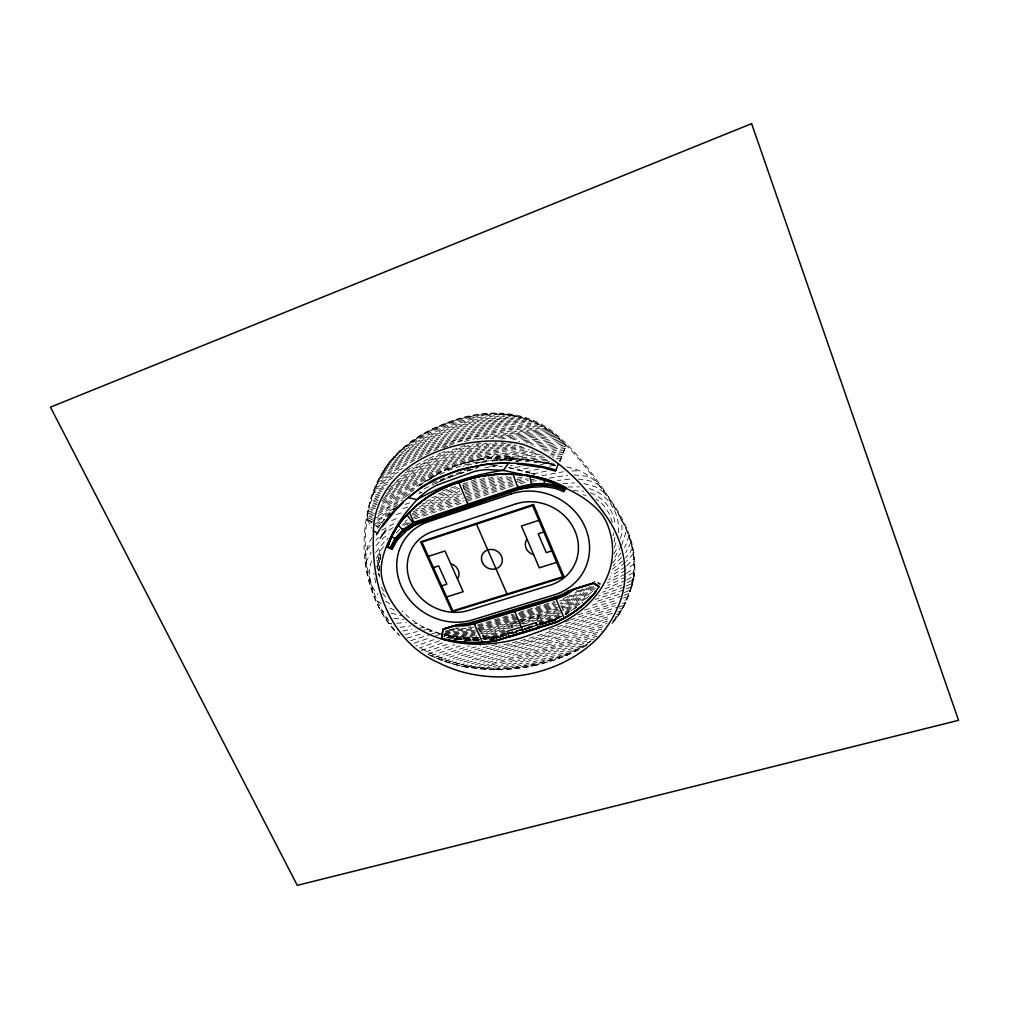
<?xml version="1.0" encoding="UTF-8"?>
<svg xmlns="http://www.w3.org/2000/svg" width="1009" height="1009" viewBox="0 0 1009 1009"><rect width="100%" height="100%" fill="white"/><g stroke="black" fill="none" stroke-linecap="round" stroke-linejoin="round"><path stroke-width="0.75" stroke-dasharray="5 3.75" d="M618.265 532.853C620.712 513.127 607.077 492.228 587.263 488.205M566.856 467.129C597.442 471.947 611.391 500.855 624.457 525.172C641.043 556.64 634.737 597.202 611.731 623.839M614.872 537.305L613.724 544.179M613.043 535.829L613.422 532.979M379.699 565.544L379.561 574.865M377.215 567.008L381.036 554.446M632.492 583.215L634.232 573.263L630.209 591.476C640.69 562.77 630.272 531.68 614.191 507.287C596.306 480.561 577.627 453.482 552.516 432.975C503.567 395.667 430.515 418.634 391.404 459.864L402.629 448.576L398.378 452.549M628.758 535.438L626.652 543.637L624.483 547.446M631.357 587.755C640.728 559.629 630.234 529.738 614.695 505.976C596.861 479.313 578.22 452.297 553.172 431.852C505.32 395.187 434.286 417.045 394.796 456.118M620.472 538.453C622.73 531.693 622.313 524.201 620.522 517.365M631.811 586.292L624.521 605.047L619.841 613.068L611.467 624.155A136.064 113.828 22.9 0 0 624.483 605.022M614.418 547.509L616.764 540.067M630.978 542.325L625.731 552.667M559.97 461.655L566.087 445.751C537.381 410.991 487.208 406.261 447.618 423.452C404.319 435.749 370.517 473.839 367.011 519.156L371.98 528.312M554.509 622.301L556.047 618.542L561.092 616.196M559.604 461.075L566.087 445.751M365.876 562.265L371.072 552.213M628.834 595.108L624.975 603.559A135.748 113.651 22.9 0 1 612.892 621.43M539.865 625.694L542.035 620.636L539.273 615.187L510.655 623.827L508.851 627.611M537.078 620.194L539.273 615.187M376.42 558.381L379.825 551.431L385.097 544.683M495.003 641.207L497.475 636.124L504.601 633.98M372.245 537.469C360.024 554.963 367.932 575.849 373.406 594.074C378.905 609.638 387.355 624.558 399.804 635.607M632.441 548.076L629.351 553.752L625.567 557.889M633.513 553.827L626.463 561.231M613.939 553.966L618.353 545.957M614.733 557.485L620.876 546.626M621.645 545.264L625.63 533.206L625.567 527.606M371.577 561.017L369.382 568.168C369.13 577.741 370.858 587.579 377.921 594.793M375.613 552.516L385.602 540.282M509.898 461.088L512.736 456.61A141.828 127.235 26.2 0 0 491.143 457.43C467.583 460.419 443.985 467.722 424.537 481.671M386.207 466.713C357.363 513.455 357.615 580.036 391.29 624.306M377.656 528.325L380.532 524.163M594.137 581.398L595.045 581.487M599.914 583.984L597.832 582.861L599.977 584.249M598.602 583.997L599.207 583.152L600.153 583.757M389.197 462.639C353.844 512.017 354.651 590.606 398.832 634.497M509.52 460.974L512.736 456.61M367.162 549.64L369.017 547.282A123.363 108.606 28.6 0 1 371.993 544.015M381.427 523.066L396.196 506.304M388.2 463.787L392.387 458.729M593.506 586.406L584.64 595.108L573.869 602.171A74.25 67.717 26.5 0 1 562.505 606.888M612.501 563.11L620.939 553.134M591.791 586.494L583.316 594.654L573.062 601.326A72.925 66.493 26.5 0 1 561.143 606.207M594.112 587.629L585.321 596.079L574.689 603.004A75.587 68.94 26.5 0 1 562.341 608.036M595.272 588.209L594.679 588.878M590.076 586.544L581.991 594.187L572.242 600.494A71.589 65.27 26.5 0 1 561.281 605.059M375.966 545.667L383.117 538.188L389.096 533.711M396.449 532.853L399.526 529.422M621.418 557.422L613.119 565.91M594.087 589.546L593.481 590.202M587.263 587.768L579.734 594.427L571.422 599.661M592.863 590.845L592.233 591.488M386.788 539.55L388.263 538.062M591.615 592.119L583.896 598.64L575.508 603.836A76.911 70.163 26.5 0 1 562.934 608.957M625.353 562.303L617.357 569.202L611.126 573.049M584.173 589.117L570.602 598.816A68.915 62.835 26.5 0 1 560.045 603.218M626.602 565.746L633.791 559.062M633.904 564.107L626.728 569.24M582.521 588.991L569.782 597.984A67.578 61.612 26.5 0 1 560.134 602.07M375.487 508.095L368.562 510.365M378.173 515.662L398.542 504.021M382.247 522.057L375.462 525.248M419.567 485.632L423.679 482.302M589.054 596.092L588.373 596.672M579.153 590.341L568.962 597.139A66.241 60.376 26.5 0 1 558.822 601.377M612.173 569.404L622.414 561.206M587.667 597.24L586.973 597.795M577.262 590.328L576.404 591.009M586.633 598.06L576.316 604.668A78.248 71.374 26.5 0 1 563.527 609.877L522.511 622.25M381.881 500.729C425.13 475.491 470.749 450.266 521.918 446.546M382.398 502.091C425.848 476.16 472.187 451.326 523.797 447.504M382.916 503.453C427.097 476.727 474.646 451.414 527.48 448.664M389.386 512.597L379.409 518.563L374.881 519.875M390.016 513.871L377.555 520.72M625.58 566.692L610.432 576.353M625.542 570.085L617.849 575.269L608.742 579.671M626.475 573.352L633.639 568.382M633.362 572.645L627.321 576.089M404.849 521.514L407.245 519.9M402.011 525.147L409.124 520.341M403.941 525.563L408.632 522.385M429.557 479.363C456.863 460.154 491.724 455.45 524.251 459.347M591.16 640.917C554.937 664.426 509.343 672.953 466.927 665.436M388.591 491.169C425.748 468.668 465.553 448.753 509.154 442.964M582.836 602.159L581.726 602.877M392.4 478.329L375.663 486.01M571.788 610.483L571.447 610.495M383.37 487.36L373.696 491.257M384 488.596L373.09 492.985M377.48 499.14L370.58 501.637M378.224 500.426L370.177 503.377M385.173 496.012C425.205 472.187 467.697 449.749 514.867 444.767M379.851 508.145L418.294 486.098M380.406 509.532L414.081 489.983M396.663 480.65C423.805 464.594 452.297 449.989 483.261 443.001M394.078 508.372L382.651 515.132L374.78 518.285M401.014 476.652C424.121 463.093 448.337 451.061 474.243 443.91M406.463 496.05L410.159 493.805M410.31 468.441L406.854 470.32M586.216 645.255L579.658 649.064M586.696 645.016L572.645 652.646M405.101 472.868L441.21 454.227L464.998 445.335M372.006 517.466L367.289 519.358M373.444 518.676L369.168 520.669M568.672 612.4L566.566 613.636M373.784 520.53L371.06 521.981M375.26 523.785L384.341 519.32M580.213 603.786L579.456 604.227M570.047 595.26L568.786 595.953M566.263 613.623L565.053 614.216M419.454 485.443L422.935 483.475M565.507 614.241L567.008 613.195L565.91 613.535M579.065 604.441L577.123 605.501A79.572 72.598 26.5 0 1 564.119 610.786M569 612.085L565.166 614.153M625.971 576.833L607.923 585.359M626.93 579.759L632.845 576.467M625.277 574.171L607.368 582.874M393.006 527.619L382.398 534.228L377.984 538.213A123.363 108.606 28.6 0 0 375.966 540.055M375.588 506.291L368.966 508.612M404.319 446.81L421.699 437.805L448.248 426.366L473.675 418.785L496.857 413.766M399.867 450.657L422.14 439.016L448.526 427.639L473.826 420.072L502.949 413.917M396.55 453.899L422.569 440.227L448.816 428.913L473.99 421.358L507.893 414.308M378.186 513.669L402.351 500.123M436.594 483.097L440.328 481.104M402.73 468.239L378.034 480.625M427.942 459.07L411.773 467.596M393.724 456.863C422.771 440.592 453.18 425.962 486.174 419.921L511.941 414.888M391.278 459.625L405.769 451.881C430.793 437.767 457.695 426.857 485.922 421.308L515.637 415.519M398.328 472.162L377.215 482.428M561.483 616.222L560.474 616.739M561.092 616.222L555.959 618.757L537.999 624.155M411.004 441.841L434.324 430.528L447.971 425.104L473.183 417.612M406.072 496.302L388.995 506.657L378.842 511.563M578.523 649.733C532.689 673.217 475.592 677.493 428.674 654.538M381.667 530.28L397.142 521.905M560.159 617.495L559.15 618.013M389.285 462.122C429.002 438.31 472.843 422.418 518.777 416.263M387.443 464.531C428.648 439.81 474.091 423.238 521.804 417.02M559.957 617.004L557.914 618.025M559.856 617.256L558.734 618.013M394.052 476.021L376.407 484.232M559.352 617.508L558.33 618.013M394.557 483.185C424.411 465.792 455.551 449.61 489.706 442.762M439.962 474.482C475.491 456.257 517.579 456.787 555.707 465.401M557.712 618.517L556.577 619.274M557.397 618.265L537.885 624.407M557.296 618.517L539.273 624.205M557.195 618.769L556.161 619.274M437.729 454.466L440.845 452.978M385.854 466.789C428.371 441.387 475.088 424.045 524.352 417.852M384.442 468.945C428.207 442.888 476.198 424.978 526.9 418.697M383.029 471.089C428.056 444.553 477.143 425.811 529.258 419.567M571.334 653.264L556.073 659.445M388.188 482.025L375.007 487.763M390.483 486.906C423.591 467.684 458.086 449.409 496.214 442.674M424.94 433.479L447.693 423.83L473.524 416.187M621.847 585.094L602.575 592.207M627.068 582.672L632.302 580.251M626.223 586.166L631.546 583.707M630.789 587.15L625.076 589.42M429.115 458.452L435.888 455.362M625.744 580.415L603.609 589.407M421.409 492.405L418.785 493.552M436.039 475.201L381.175 505.547M441.538 480.561L449.926 477.093M391.631 520.594L398.58 517.617M432.281 483.223L444.414 478.026M382.398 472.855C428.232 445.852 478.203 426.794 531.276 420.488M386.661 484.446L387.393 484.118M388.553 489.605C424.158 468.491 461.731 448.967 503.163 442.661M424.146 488.835L444.401 479.199L463.623 472.086M551.633 621.658L555.139 620.157M380.872 474.987C427.866 447.479 478.934 427.803 533.294 421.409M379.851 476.904L426.921 452.373L451.603 441.665L486.061 431.751L535.312 422.33M386.371 484.623L374.352 489.504M386.51 493.527C425.306 470.963 466.057 449.358 511.374 443.884M449.421 445.347C478.052 433.946 508.826 430.364 538.831 424.284M380.355 493.287L372.018 496.441M623.713 589.962L595.159 599.434M624.457 592.497L629.83 590.366M628.872 593.582L623.663 595.411M565.015 622.061L568.95 620.51M443.645 447.706L447.807 446.066M442.156 452.461L444.994 451.351M570.299 619.993L592.397 612.148L615.049 605.652M624.899 586.784L598.514 595.966M451.931 476.362L444.326 479.288A83.785 78.273 55 0 0 436.443 483.147M530.343 460.445L521.653 462.992M539.02 461.264L531.693 463.825M396.461 514.603L403.096 512.257M539.777 465.111L548.038 462.627M451.086 476.677L478.14 467.432L464.771 471.657M378.842 478.808L427.362 453.583L451.893 442.951L485.972 433.088L537.078 423.301M382.058 491.143L372.548 494.713M459.171 473.726L475.466 468.1M405.013 504.349L409.553 502.999M570.148 610.987L565.317 612.614M383.067 498.295C425.155 474.268 469.046 450.014 518.412 445.499M469.198 468.945L445.776 477.459M578.031 614.771L616.827 602.701M549.161 630.045L588.07 615.793L617.13 607.431M425.949 651.877L449.573 643.465M427.879 654.122L454.681 644.701M431.209 655.711L460.331 645.836M434.551 657.25L469.45 645.911M443.468 636.225L446.243 635.216M439.495 640.829L419.366 648.055M437.919 658.65L460.899 650.755L480.612 645.71M421.232 650.565L443.569 642.506M441.311 660L466.196 651.637L498.585 644.083M433.857 639.668L415.948 645.974M447.845 637.852L452.108 636.338M473.208 417.6L488.671 414.094M376.849 526.294L379.598 525.336M584.526 610.092L617.76 599.951M466.94 667.113L531.857 647.929M471.127 667.769L603.168 628.683M475.403 668.399L602.108 631.029M442.547 490.954L458.401 485.543M462.715 484.068L477.219 479.098M414.119 643.174L428.762 638.167M435.598 635.834L441.059 633.967M622.225 595.903L588.991 606.207M623.499 598.085L627.737 596.634M444.805 661.185L471.808 652.407L513.543 642.506A491.787 449.875 65.4 0 0 536.826 635.947A529.435 481.659 67.9 0 0 550.056 631.571L597.303 615.238M624.886 600.229L626.576 599.649M448.324 662.32L473.713 654.059L529.624 639.883A655.245 583.555 74.1 0 0 550.952 633.11L585.674 621.002L612.337 613.384M451.843 663.468L473.978 656.115L530.066 641.497A843.928 725.219 79.6 0 0 551.847 634.636L587.553 622.553L611.063 615.969M468.012 462.072L494.158 454.857L529.208 449.661M463.282 466.726L464.09 466.448M437.956 494.069L457.191 487.511M463.106 485.493L489.05 476.626M431.612 497.79L459.145 488.394M463.497 486.906L492.846 476.904M425.924 501.271L459.511 489.832M463.888 488.331L497.967 476.727M421.85 504.197L459.89 491.257M464.279 489.756L505.862 475.617M419.391 506.581L460.293 492.682M464.67 491.181L507.691 476.563M415.607 509.406L462.16 493.603M465.061 492.619L512.484 476.513M413.085 511.803L461.088 495.52M465.452 494.044L511.349 478.48M412 513.707L461.479 496.945M467.331 494.965L511.702 479.943M412.378 515.107L463.32 497.878M466.234 496.895L513.518 480.902M619.034 594.402L595.436 601.78M479.931 668.879L491.534 665.07M414.22 516.028L463.711 499.304M466.625 498.32L513.858 482.365M413.148 517.932L464.102 500.729M467.016 499.745L512.736 484.32M414.976 518.853L464.493 502.154M467.407 501.183L514.552 485.291M484.698 669.27L550.889 649.165M379.813 495.305L371.476 498.156M407.649 507.111L399.45 509.545M555.896 659.495L536.599 665.019M379.132 497.059L370.984 499.896M455.475 664.502C505.194 649.531 555.215 635.393 604.782 619.816M459.272 665.385C500.54 651.801 543.132 642.519 584.097 627.8M463.068 666.268L607.002 623.512M491.547 665.07L596.344 634.434M489.743 669.535L551.431 650.755L594.238 638.924M454.693 638.697L458.956 637.297L477.509 638.129M467.129 462.362L467.999 462.084M516.103 461.592L521.804 459.814M410.562 640.74L429.229 634.775M495.179 669.648L544.053 654.639L590.126 641.875M501.095 669.572L544.646 656.178L587.616 644.373M507.792 669.232L582.42 647.526M564.964 444.591L549.11 449.055L541.051 449.762M565.961 446.066L548.669 450.758L543.574 450.884M565.179 448.11L548.228 452.473M564.397 450.153L547.773 454.189M475.844 463.572L480.044 462.236M563.602 452.196L550.044 455.122M562.82 454.239L551.948 456.156M562.038 456.282L552.957 457.455M561.256 458.313L555.757 459.082M559.718 460.596L560.462 460.356M515.347 668.589L576.063 650.956M496.743 669.661L525.058 667.264L554.319 658.549A31.456 27.495 21 0 1 555.467 658.221L567.525 654.955M406.98 638.155L420.955 633.955M430.654 634.333L436.355 632.567M547.95 643.048L603.155 626.639M505.37 459.562L498.358 461.454M622.276 603.496L625.265 602.575M623.903 605.463L618.555 607.027M547.925 643.061L531.907 647.917M477.446 625.05L513.329 614.128M519.269 612.312L554.597 601.553M478.077 625.946L513.959 615.036M518.412 613.674L555.202 602.487M478.72 626.841L514.577 615.931M519.03 614.582L554.332 603.849M477.875 628.178L515.195 616.84M519.66 615.49L556.4 604.328M517.314 617.294L478.506 629.074A68.801 61.435 31.5 0 1 466.65 631.483L456.409 631.823L445.991 630.638M520.278 616.398L555.53 605.703M479.149 629.957L556.136 606.623M518.55 619.097L479.792 630.839A71.412 63.781 31.5 0 1 467.482 633.337L456.446 633.677L445.209 632.302M521.514 618.202L558.204 607.09M557.334 608.452L480.423 631.735A72.711 64.954 31.5 0 1 479.691 631.949M519.786 620.901L481.066 632.618A74.023 66.127 31.5 0 1 480.309 632.832M521.287 620.459L557.939 609.373M558.532 610.294L481.697 633.501A75.322 67.3 31.5 0 1 468.718 636.124L456.207 636.427L444.023 634.762M521.022 622.704L482.327 634.384A76.621 68.461 31.5 0 1 481.558 634.611M558.267 612.551L482.97 635.266A77.933 69.634 31.5 0 1 482.176 635.493M377.606 502.558L369.773 505.131M377.038 504.298L369.37 506.871M520.77 624.949L483.601 636.137A79.232 70.807 31.5 0 1 471.241 638.747M523.747 624.054L564.725 611.706A80.909 73.821 26.5 0 0 576.77 606.926M505.042 630.764L483.172 637.335M537.52 620.976L562.391 613.497M484.862 637.902L505.66 631.647M537.62 621.973L562.984 614.405M505.307 632.82L490.828 637.171L497.361 636.351L506.417 633.627M539.172 622.654L561.811 615.843M539.159 623.612L556.047 618.542M507.931 633.173L516.974 630.461M527.518 627.295L536.498 624.596M506.291 633.879L496.68 636.679M507.804 633.425L525.903 628.002M527.404 627.548L536.384 624.848M506.177 634.131L497.122 636.856L483.248 638.293M507.691 633.69L525.79 628.254M527.291 627.8L537.784 624.659M506.051 634.396L496.996 637.108L486.805 638.281M507.565 633.942L537.671 624.912M539.172 624.457L555.644 619.513M505.484 634.775L496.869 637.36L487.713 638.445M511.222 633.059L534.556 626.059M540.559 624.256L555.543 619.766M505.358 635.039L496.743 637.612L487.587 638.697A127.815 115.821 33.1 0 1 482.706 639.025M511.096 633.311L534.455 626.312M540.446 624.508L555.442 620.018M505.244 635.292L496.63 637.877L487.461 638.962A118.658 107.295 32.5 0 1 484.219 639.227M512.421 633.135L518.159 631.42M525.336 629.263L534.341 626.564M541.846 624.319L555.341 620.27M503.68 635.973L495.936 638.205M513.732 632.958L518.046 631.672M525.222 629.515L532.727 627.27M540.231 625.012L544.734 623.663M546.235 623.221L555.24 620.522M496.378 638.382L506.43 635.367M513.619 633.211L516.494 632.353M511.096 460.281L513.505 459.562M479.325 459.877L501.725 454.731L533.08 450.897M368.159 512.105L374.453 510.251M367.743 513.846L374.907 511.74M374.339 513.531L367.49 515.713M373.368 515.448L367.226 517.579M554.168 434.904L537.129 438.713L518.651 441.425M597.542 615.162L613.043 610.899M555.518 436.102L523.078 442.283M556.867 437.301L543.372 440.454L525.853 443.065M558.217 438.499L551.343 440.479L529.99 444.01M559.566 439.684L550.901 442.194L531.566 445.032M560.928 440.883L550.447 443.91L534.593 446.331M607.771 618.946L604.883 619.778M562.278 442.081L550.006 445.625L537.393 447.088M563.64 443.279L549.564 447.34L538.138 448.677M467.091 465.414C495.205 457.064 525.386 458.389 553.916 463.774M547.635 460.558L537.444 461.214M518.613 458.729L545.566 462.664L549.602 461.592M481.343 462.929L489.151 460.747M619.791 609.032L622.414 608.301M617.735 611.946L620.812 611.088M404.987 634.686L417.31 631.546M550.964 649.153L597.24 636.238M483.828 438.915L543.813 427.299M492.342 461.277L497.349 459.953M429.254 631.76L432.016 631.029M464.317 441.488L483.122 436.506A44.964 41.52 32.8 0 1 489.516 435.018L540.584 425.256M616.449 614.557L619.135 613.85M614.998 617.167L617.281 616.575M607.519 621.267L584.463 627.712M548.442 430.452L501.713 439.016M549.892 431.549L509.974 438.877M551.343 432.634L512.925 439.659M552.806 433.731L519.244 439.987M540.105 454.365L505.131 458.136M542.237 426.265L476.235 439.369M545.39 428.333L490.336 438.701M546.966 429.367L496.895 438.612M549.552 466.297L555.682 464.872M517.604 478.089L523.482 476.727M516.469 479.893L525.184 477.875M516.822 481.369L528.287 478.707M534.644 451.944L507.237 455.147L488.545 458.754M538.932 469.071L526.193 471.758M518.576 482.504L528.476 480.208M520.291 483.652L528.678 481.709M402.755 631.079L411.886 629.074M462.765 639.302L468.542 637.978M528.577 467.999L519.004 469.828M476.727 443.241L479.414 442.636M546.399 471.064L533.156 473.852M520.291 466.625L511.475 468.1M423.414 630.297L427.98 629.364M536.082 665.133L525.058 667.264M496.617 458.313L538.73 453.243M541.934 475.731L563.476 471.758M490.084 454.466L490.765 454.34M509.974 465.78L512.282 465.363M497.475 636.124L484.661 637.965M471.203 640.211L478.026 639.05M549.161 478.102L567.815 475.214M400.018 627.333L410.562 625.946M490.387 639.479L493.048 639.075M569.707 479.061L557.636 480.486M492.695 466.032L497.475 465.351M496.1 636.767L494.965 636.919M483.374 638.23L487.889 637.625M494.662 638.621L487.208 639.466M494.536 638.874L489.958 639.441M494.41 639.138L492.127 639.429M494.221 638.445L487.334 639.214A118.709 107.332 32.5 0 1 484.08 639.479M494.397 636.994L486.805 637.802M419.567 628.128L424.184 627.56M396.638 623.209L406.286 622.654M562.883 483.652L574.651 482.87M486.59 637.814L483.084 638.129M548.732 463.572L553.222 463.131M513.013 458.464L543.17 455.992M522.145 459.082L545.39 457.645M483.551 637.902L505.95 635.254L482.756 637.953M493.742 458.414L495.104 458.338M388.881 623.688L391.416 623.562M531.314 479.552L534.329 479.414M531.478 481.066L540.345 480.662M546.437 459.322L525.752 459.473M459.599 628.102L456.257 628.102M470.358 638.735L462.362 638.394L469.551 637.965A77.933 69.634 31.5 0 0 476.563 636.881M567.89 486.981L579.368 486.842M573.314 490.614L583.58 491.219M478.253 638.092L459.423 637.36L441.362 634.043M571.926 470.926L577.64 470.9M393.75 618.34L403.941 619.438M494.662 669.648L466.133 666.987M490.147 465.969L502.722 466.713M573.793 474.911L589.193 476.525M578.258 479.035L591.274 481.205L598.665 484.295M462.362 638.394L444.023 635.241M452.675 628.821L465.401 628.683A64.879 57.917 31.5 0 0 473.94 627.144M414.459 623.259L417.221 623.512M384.82 617.785L387.797 618.126M461.454 638.558L451.351 636.893L469.135 637.045A76.621 68.461 31.5 0 0 476.828 635.809M458.906 637.297L442.901 634.459M449.27 629.351L465.817 629.616A66.178 59.09 31.5 0 0 474.533 628.039M530.053 460.016L555.139 465.061M448.967 630.221L466.234 630.549A67.489 60.263 31.5 0 0 474.419 629.124M391.177 613.131L401.04 615.793M583.795 483.563L595.285 486.679L604.908 492.77M508.486 467.583L535.073 474.444M509.116 467.634L529.75 472.78M445.209 631.394L456.219 632.744L467.066 632.416A70.1 62.608 31.5 0 0 474.116 631.268M444.919 633.148L456.661 634.611L467.899 634.27A72.711 64.954 31.5 0 0 475.201 633.084M583.076 494.801L586.103 495.419M444.061 633.866L456.434 635.519L468.315 635.191A74.023 66.127 31.5 0 0 475.743 633.993M421.232 492.329L419.454 491.875M555.391 465.25L545.566 462.664M440.29 633.74C425.697 629.931 412.391 621.809 402.074 610.836M440.176 633.74L422.859 626.904M531.087 473.158L533.811 474.066M380.607 610.546L383.861 611.681M441.589 658.347L419.202 647.639M440.744 659.886L427.463 654.122M590.454 492.897C604.492 497.601 614.178 511.286 615.351 525.853M389.815 607.986L396.701 611.151M385.476 601.137L391.858 605.223M597.984 582.66L600.065 583.997M381.238 603.723L375.663 599.888M371.93 522.586L367.011 519.156L372.031 522.839M373.28 523.759L378.299 527.442M376.37 525.941L378.589 527.606M382.525 593.342L386.964 598.665M477.799 628.077L484.888 637.94M520.846 619.829L524.365 624.962M381.339 587.238L384.706 592.207M560.991 605.968L566.024 613.712M378.274 573.616L379.649 576.202M378.362 573.818L379.788 576.543M376.937 566.339L379.762 573.137M376.962 566.402L379.926 573.553M510.655 623.827L512.206 628.052M612.349 522.536L609.348 513.934L605.059 507.098A30.547 28.164 22.8 0 0 596.016 499.241M379.586 568.66L376.962 560.172L379.712 569.114M462.954 484.951L465.035 492.531M375.789 583.013L373.746 573.099M379.51 562.606L377.984 555.303L379.573 563.022M484.925 467.873A251.291 219.18 21.1 0 1 496.163 465.452M466.902 665.587A135.231 119.201 11.8 0 1 441.526 658.499M466.108 667.151A135.547 119.415 11.8 0 1 440.681 660.037M477.711 639.542A122.808 120.626 68.3 0 1 470.371 639.794M576.177 607.519A124.826 112.138 60.2 0 1 571.826 610.18M495.469 460.154A177.42 151.047 29.1 0 1 506.682 460.028M506.644 460.419A170.307 150.505 34.8 0 1 518.639 461.227M448.273 469.589A134.828 126.264 69.1 0 1 456.963 465.78M456.837 465.452A129.947 120.714 49.7 0 1 468.1 462.45A147.112 138.347 72.3 0 1 484.219 459.108M427.375 481.016A153.898 144.047 63.6 0 1 437.414 474.571M437.137 474.053A143.732 134.538 63 0 1 447.87 468.756M483.765 457.115A172.703 158.035 45.4 0 1 493.363 456.081M406.753 524.907A61.89 55.142 31.7 0 1 410.335 522.637M470.711 626.841A63.567 56.731 31.5 0 1 468.037 627.333M567.827 596.47A64.904 59.153 26.5 0 1 561.496 599.308M571.422 599.661A70.252 64.059 26.5 0 1 560.663 604.139M467.192 640.702A118.898 107.459 32.5 0 1 463.913 640.475M454.958 639.391A118.898 107.459 32.5 0 1 453.823 639.214M478.808 640.538A118.848 107.433 32.5 0 1 464.052 640.211M457.367 639.479A118.848 107.433 32.5 0 1 453.962 638.962M449.446 638.117A118.848 107.433 32.5 0 1 447.201 637.638M478.947 640.286A118.797 107.395 32.5 0 1 464.178 639.958M459.763 639.517A118.797 107.395 32.5 0 1 443.973 636.591M479.073 640.034A118.759 107.358 32.5 0 1 444.124 636.338M479.199 639.769A118.709 107.332 32.5 0 1 444.263 636.086M479.338 639.517A118.658 107.295 32.5 0 1 444.401 635.834M477.825 639.252A127.815 115.821 33.1 0 1 461.454 638.672M567.802 613.485A118.835 108.568 30.3 0 1 566.39 614.267M487.7 638.369A128.736 116.691 33.1 0 1 482.996 638.773M478.279 639A128.736 116.691 33.1 0 1 462.463 638.508M567.878 613.207A128.811 117.826 31.2 0 1 566.478 614.002M486.805 638.268A137.653 125.04 33.6 0 1 471.241 638.76M576.707 607.355A138.851 127.147 32.1 0 1 575.824 607.986M568.521 612.677A138.851 127.147 32.1 0 1 565.696 614.304M380.469 559.314L379.409 550.372L380.418 559.327"/><path stroke-width="1.5" d="M544.608 482.781L544.33 486.578L531.289 487.297A66.695 60.729 25.7 0 0 519.042 489.403L415.04 524.983L409.339 512.358L409.881 511.815M441.488 638.508L442.926 629.465L459.915 624.268L463.636 623.953A58.308 52.027 31.4 0 0 473.372 621.922L555.114 596.937A59.544 54.259 26.5 0 0 564.561 593.078L568.117 591.135M441.627 638.243L443.203 628.96L452.726 626.047L464.14 625.87A60.931 54.385 31.4 0 0 474.659 623.713L556.325 598.804A62.23 56.706 26.5 0 0 566.503 594.616L575.925 588.323L593.67 582.887L599.182 586.431L595.335 591.741M513.14 474.394L519.37 474.785A133.188 119.138 25.9 0 1 529.763 476.008A107.622 96.99 26.5 0 1 544.33 479.212L556.564 483.664L555.404 488.356L563.829 491.774L565.544 488.217M556.476 484.597L555.404 488.356L544.33 486.578L544.33 479.237M545.957 468.504L555.568 471.14L558.418 463.863M565.948 487.397L565.62 488.066L556.564 483.664M391.694 536.435A104.457 93.408 28.8 0 0 387.494 547.219L392.173 549.274L397.092 540.282L406.98 530.356A63.1 56.189 31.3 0 1 414.131 525.55L414.787 525.109L413.375 522.372M519.042 489.403L519.105 489.289A61.927 59.304 -82.6 0 1 531.289 487.297M396.978 527.215L395.755 529.094A99.79 89.246 29.1 0 0 387.696 547.004L391.114 548.505L396.159 539.285L403.877 530.734L414.131 523.835A2.573 2.308 35.7 0 1 414.661 523.583L518.525 488.697C533.446 484.244 550.258 483.097 564.498 490.387M397.041 527.051L391.694 536.435L397.092 540.282L394.796 537.822M396.814 527.43L398.076 525.575M397.344 526.597L398.303 525.235A117.435 104.886 27.8 0 1 406.892 514.88L407.182 514.552M376.471 534.82C412.025 473.208 489.895 450.115 556.123 470.093M397.912 525.79L399.223 523.961M420.614 522.435L415.367 524.882M437.515 484.925L474.482 471.455A70.075 63.655 29.9 0 1 487.927 469.614L503.289 470.383L508.486 463.32A143.682 128.509 26.3 0 0 486.615 464.127L459.234 469.715L434.715 479.174L420.93 487.322L408.658 497.74L416.982 499.619A254.52 221.261 21.2 0 1 503.277 470.333M399.059 524.176L400.409 522.372M382.335 526.61L393.674 512.471M387.494 547.219L388.124 546.361M400.245 522.586L401.632 520.808M401.468 521.022L402.894 519.269M402.73 519.484L404.193 517.756M404.029 517.97L405.517 516.255M405.353 516.469L406.879 514.779M406.715 514.994L408.557 513.127M407.333 514.388L408.405 513.291M397.786 507.994L403.411 502.381M408.103 513.543L409.679 511.904M409.528 512.118L411.13 510.504M410.159 511.55L413.766 508.17M410.966 510.718L412.593 509.116A135.282 120.752 26.4 0 1 459.133 481.974M406.98 530.356L414.131 525.55M595.6 591.93A118.848 108.43 30.2 0 1 564.195 618.277L562.19 619.4M562.391 618.895L557.195 621.796M562.29 619.148L556.577 622.313M561.786 619.425L557.712 621.544M557.296 621.544L556.06 622.566M556.779 621.796L495.255 640.69L486.048 641.774M556.161 622.313L495.003 641.207L482.567 642.544A117.145 105.756 32.4 0 1 441.438 638.747M555.644 622.566L495.129 640.942L485.922 642.027A119.213 107.686 32.5 0 1 441.564 638.583M459.284 482.315L465.477 480.095M459.133 482.516L467.053 479.59M574.6 588.815L575.332 588.537M428.346 556.388L444.982 550.964L463.181 591.741L446.609 596.937M538.882 520.329L521.426 526.017L539.285 567.815L556.653 562.366M433.403 567.6L438.675 565.898L446.899 584.198L441.627 585.863M543.788 531.957L538.226 533.748L546.247 552.655L551.797 550.889M466.902 479.792L478.329 476.614L491.951 474.495M443.065 629.212L455.942 625.277L463.724 624.937A59.619 53.2 31.4 0 0 474.016 622.818L555.719 597.87A60.893 55.482 26.5 0 0 565.671 593.771L572.267 589.66L593.582 583.126L599.094 586.683M567.815 591.236L593.494 583.379L599.005 586.923M458.994 482.731L468.718 506.291L467.949 503.15M468.491 479.313C493.893 471.834 521.514 471.998 546.891 479.527M457.153 624.975L455.185 625.466M454.542 625.618L452.524 626.097M493.578 474.533C511.412 473.196 529.637 474.432 546.777 479.742A101.341 91.491 26.7 0 1 565.708 487.877M516.936 463.9L540.774 467.356M503.289 470.383C537.431 477.56 576.58 485.77 600.809 513.064A46.628 42.731 24 0 1 606.623 522.649C626.917 569.782 592.434 613.573 547.912 628.266A252.969 233.609 42.7 0 1 533.282 633.69C479.363 655.03 404.899 646.378 383.546 584.4A48.609 43.135 32.6 0 1 381.225 571.977C380.721 558.469 386.233 545.642 392.337 533.9A204.07 181.721 21.4 0 1 405.883 512.585L416.982 499.619A88.325 79.509 29.9 0 1 437.465 484.824M565.166 489.012C550.611 481.558 533.446 482.668 518.185 487.221L414.283 522.17A3.922 3.506 35.7 0 0 413.476 522.561L403.121 529.536L395.225 538.276L390.054 547.748L387.822 546.764A99.752 89.221 29.1 0 1 395.856 528.842M373.393 530.936L377.707 533.231M389.638 547.446L392.173 549.274M398.303 525.235L404.647 531.932L402.742 528.956M406.879 514.867L414.787 525.109M475.138 624.394L473.372 621.922L482.567 642.544M515.574 612.122L513.821 609.562L523.848 632.567M556.791 599.523L555.114 596.937L564.208 618.29M476.5 524.125L507.035 594.036M518.639 489.529L513.051 474.394A134.676 120.386 26.1 0 0 458.855 482.441M414.245 522.019L415.04 524.983M517.831 485.745L518.702 489.428M529.763 476.021L532.109 487.107L531.667 482.882M450.922 563.791A10.405 9.283 31.5 0 1 457.455 578.914M533.673 554.673A10.645 9.699 26.3 0 1 526.887 539.298M413.766 508.17A134.399 119.97 26.5 0 1 458.351 482.592M540.837 467.129A147.402 135.811 -19.9 0 1 546.033 468.29M504.298 458.376A175.339 161.377 43.5 0 1 516.848 458.691M393.56 512.345A169.108 157.29 66.4 0 1 397.672 507.868M380.242 538.188A256.639 221.866 -88.7 0 1 385.905 530.078M412.454 509.343A135.332 120.79 26.4 0 1 458.994 482.176M595.739 591.728A120.323 109.817 30.4 0 1 562.265 619.11M546.903 479.489A101.304 91.466 26.7 0 1 565.809 487.675M595.84 591.476A120.285 109.779 30.4 0 1 562.366 618.858M486.048 641.724A119.176 107.66 32.5 0 1 441.715 638.331M373.444 535.867C371.249 585.27 389.562 641.219 438.108 662.509A123.237 110.839 29.4 0 0 460.873 671.54C507.25 684.783 561.319 673.381 596.269 639.517A120.954 109.224 28.1 0 0 605.286 629.061L607.973 625.277A125.406 113.273 28.5 0 0 617.004 608.957C631.76 578.359 624.949 541.606 605.261 514.867C584.173 485.342 558.002 456.257 522.687 444.313C462.74 429.922 371.123 462.639 373.444 535.867M751.617 123.653L50.45 407.157L297.277 885.347L958.55 720.325L751.617 123.653M511.21 493.969L428.56 521.666A55.974 49.946 31.4 0 0 401.38 586.544A55.974 49.946 31.4 0 0 472.464 619.904L554.231 594.869A57.16 52.077 26.5 0 0 585.296 527.556A57.16 52.077 26.5 0 0 511.21 493.969M515.498 504.021L432.937 531.44A45.039 40.183 31.4 0 0 410.966 583.681A45.039 40.183 31.4 0 0 468.264 610.495L550.107 585.207A45.985 41.899 26.5 0 0 575.004 531.087A45.985 41.899 26.5 0 0 515.498 504.021M533.471 504.475L420.551 541.808L452.108 611.845L564.17 577.11L533.471 504.475M532.638 505.572L421.939 542.148L452.864 610.836L562.732 576.757L532.638 505.572M535.981 622.692L507.06 631.394L509.154 637.07L538.781 628.216L535.981 622.692M482.844 563.463A10.683 9.636 29.2 0 0 500.931 565.027A10.683 9.636 29.2 0 0 491.938 549.464A10.683 9.636 29.2 0 0 482.844 563.463"/></g></svg>
